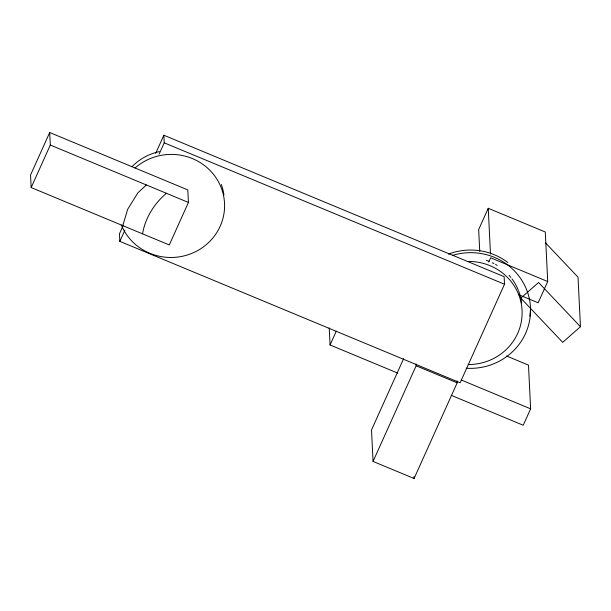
<?xml version="1.0" encoding="UTF-8"?>
<svg xmlns="http://www.w3.org/2000/svg" width="611" height="611" viewBox="0 0 611 611"><rect width="100%" height="100%" fill="white"/><g stroke="black" fill="none" stroke-linecap="round" stroke-linejoin="round"><path stroke-width="0.92" d="M142.554 233.845C145.082 218.15 154.339 203.44 166.413 193.29M122.796 225.635L127.646 209.321L137.918 192.809L146.334 184.95M49.697 132.511L30.55 175.021L31.161 187.546L169.278 244.95L188.425 202.447L187.814 189.914L49.697 132.511L50.308 145.044L31.161 187.546M122.971 226.009L119.466 233.784L119.832 241.36L460.121 382.791L504.51 284.245L504.136 276.668L163.855 135.245L155.683 153.399M119.832 241.36L124.896 230.126M159.166 154.056L164.229 142.821L163.855 135.245M397.669 373.077L330.07 344.978L336.294 331.147M403.627 358.672L371.511 429.968L373.046 461.435L414.082 478.489L457.165 382.845L457.074 380.936M373.046 461.435L416.129 365.79L416.038 363.881M518.831 294.754L538.138 302.781L547.716 281.526L545.287 231.997L488.242 208.29L478.665 229.545L479.742 251.449M488.747 262.066L490.664 257.811L547.716 281.526M506.542 356.007L528.492 365.134L530.623 408.835L523.23 425.256L451.231 395.332M580.45 326.709L562.693 342.343L520.824 298.137L538.581 282.503L580.45 326.709L578.029 277.18L545.317 242.651M164.229 142.821L504.51 284.245M50.308 145.044L188.425 202.447M461.267 380.004L530.623 408.835M416.129 365.79L457.165 382.845M488.242 208.29L490.48 254.008M413.991 476.58L414.082 478.489M329.23 327.878L330.07 344.978M452.888 255.283A60.031 57.846 -2.8 0 1 530.172 303.759A60.031 57.846 -2.8 0 1 466.239 368.234M530.356 310.594A60.031 57.846 -2.8 0 1 529.775 316.238M448.413 254.145A60.031 57.846 -2.8 0 1 507.779 262.486M468.171 261.462A53.478 51.538 -2.8 0 1 522.122 312.809A53.478 51.538 -2.8 0 1 468.179 364.546M486.31 260.309A53.478 51.538 -2.8 0 1 488.922 261.264M492.29 262.738A53.478 51.538 -2.8 0 1 493.955 263.562M495.582 264.441A53.478 51.538 -2.8 0 1 497.186 265.388M509.116 275.347A53.478 51.538 -2.8 0 1 510.88 277.432M511.98 278.86A53.478 51.538 -2.8 0 1 518.204 289.889M518.533 290.714A53.478 51.538 -2.8 0 1 521.58 302.934M134.993 168.056A53.478 51.538 -2.8 0 1 214.66 175.861A53.478 51.538 -2.8 0 1 196.627 251.144A53.478 51.538 -2.8 0 1 121.36 225.001M132.121 166.551A53.478 51.538 -2.8 0 1 159.356 151.604M221.327 184.491A53.478 51.538 -2.8 0 1 223.939 194.978"/></g></svg>
